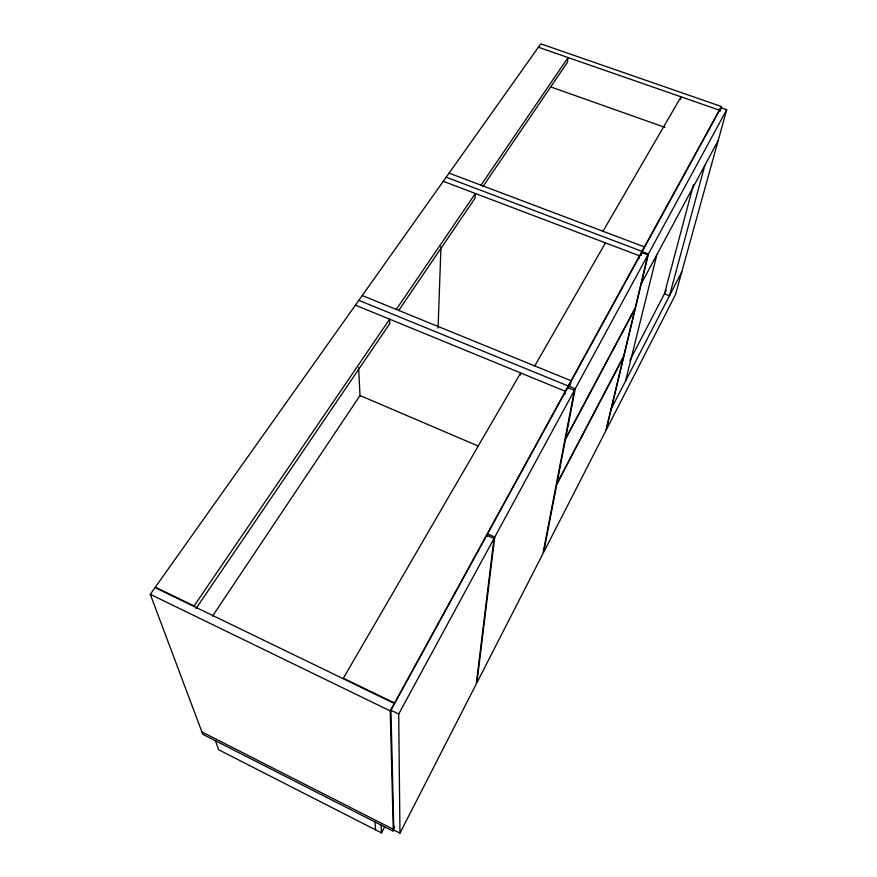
<?xml version="1.0" encoding="UTF-8"?>
<svg xmlns="http://www.w3.org/2000/svg" width="877" height="877" viewBox="0 0 877 877"><rect width="100%" height="100%" fill="white"/><g stroke="black" fill="none" stroke-linecap="round" stroke-linejoin="round"><path stroke-width="1.32" d="M438.062 328.195L440.967 246.59M487.228 536.571L487.524 533.863L567.638 387.601L574.38 390.364L542.918 553.749L476.869 682.832L494.76 537.075L574.38 390.364M494.003 538.467L476.255 684.038L399.956 833.15L393.839 830.037L390.934 710.238L486.768 535.255L494.003 538.467L398.717 714.021L399.956 833.15M520.39 375.137L520.675 372.955L343.356 678.239L394.573 703.025L721.376 106.49L540.802 43.85L155.317 587.195L194.08 605.963L389.64 319.195L389.706 323.69L196.02 608.539M564.766 394.507L565.358 391.285L355.415 305.152M567.759 388.675L568.252 386.001L358.836 300.329M568.033 388.621L568.515 386.001L641.613 252.532L647.895 254.922L635.222 307.904L565.632 438.544L575.257 388.752L647.895 254.922M570.324 385.069L571.135 380.75L362.234 295.538M638.949 258.485L639.563 255.832L443.28 181.309M640.999 255.185L641.613 252.532M641.087 255.35L642.008 251.359L446.185 177.209M680.497 99.2L681.056 96.832L602.981 231.254M648.388 254.012L606.248 429.971L675.433 294.76L726.726 109.691L720.949 107.685L642.107 251.633L648.388 254.012L726.726 109.691M625.531 381.035L656.862 254.714M693.521 184.433L664.459 293.85L669.458 295.768L704.823 165.391M719.896 111.543L720.949 107.685M720.664 109.121L721.376 106.49M394.507 826.836L393.247 829.269L201.896 731.933M611.401 408.485L681.791 271.826M629.894 360.458L666.323 290.155M215.435 740.758L218.636 749.747L381.506 832.898L384.663 826.825M641.273 283.742L718.175 140.539M390.232 710.94L394.332 703.453L155.054 587.579L150.274 594.31L202.795 734.323L393.302 831.297L390.232 710.94L150.274 594.31M534.74 365.906L605.459 242.885M212.475 616.18L360.008 395.516L478.14 446.02M398.629 310.579L475.049 198.18L475.356 193.488L396.294 309.428M482.986 186.505L567.408 62.344L568.055 57.553L481.013 185.19M538.39 47.237L719.37 110.151M550.449 86.801L664.941 127.373M449.079 173.131L644.452 246.919M568.515 386.001L575.257 388.752M487.524 533.863L494.76 537.075M390.934 710.238L398.717 714.021M375.016 821.99L375.531 829.85M381.1 825.093L381.506 832.898M358.605 367.759L360.052 396.338M556.785 484.345L543.652 552.313L605.821 430.804L623.459 357.082L556.785 484.345M565.512 439.18L556.939 483.589L623.657 356.259L635.058 308.583L565.512 439.18"/></g></svg>
